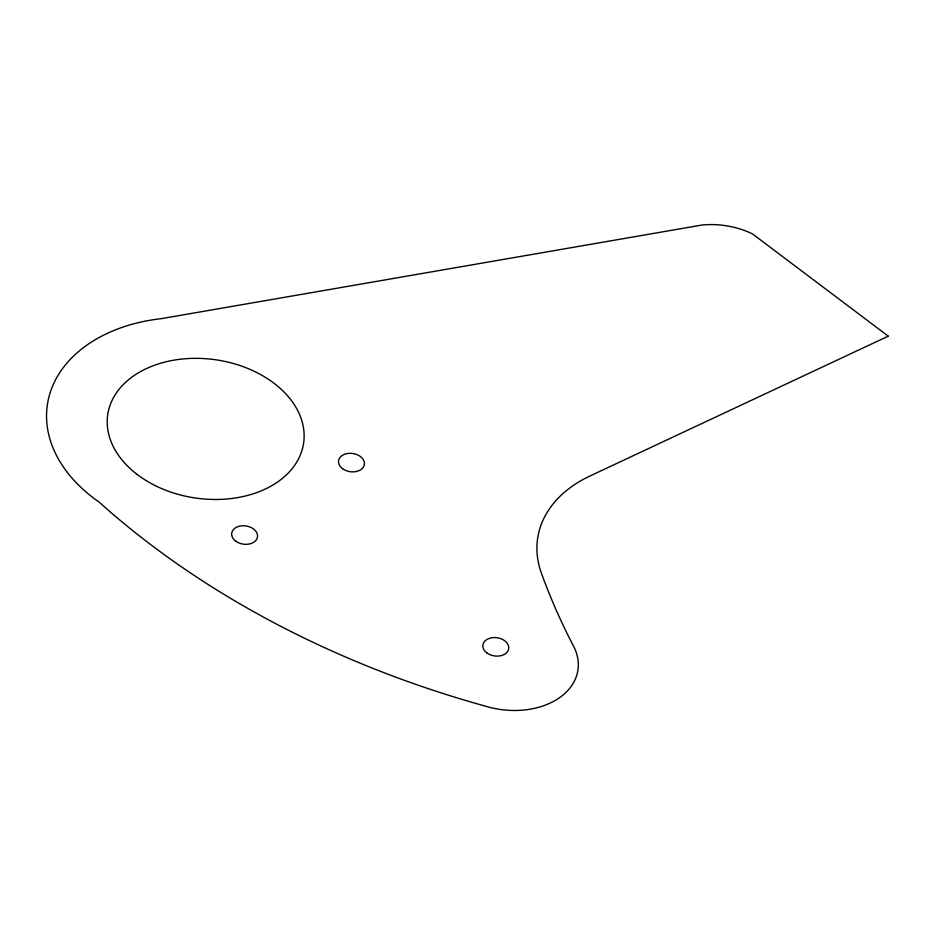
<?xml version="1.0" encoding="UTF-8"?>
<svg xmlns="http://www.w3.org/2000/svg" width="935" height="935" viewBox="0 0 935 935"><rect width="100%" height="100%" fill="white"/><g stroke="black" fill="none" stroke-linecap="round" stroke-linejoin="round"><path stroke-width="1.4" d="M888.25 336.156L589.903 476.02A134.5 94.938 8.2 0 0 541.342 572.98A953.104 672.768 8.2 0 0 573.564 646.202A71.259 50.303 8.2 0 1 558.674 698.281A71.259 50.303 8.2 0 1 484.891 705.995A808.635 570.794 8.2 0 1 98.853 501.885A153.667 108.472 8.2 0 1 50.665 391.169A153.667 108.472 8.2 0 1 161.276 318.66L702.279 224.984A69.377 48.971 8.2 0 1 752.465 233.879L888.25 336.156M136.23 473.729A98.981 69.868 8.2 0 0 300.848 453.709A98.981 69.868 8.2 0 0 179.917 359.285A98.981 69.868 8.2 0 0 136.23 473.729M342.514 468.634A13.032 9.198 8.2 0 0 364.066 465.688A13.032 9.198 8.2 0 0 347.832 453.463A13.032 9.198 8.2 0 0 342.514 468.634M235.655 541.084A13.032 9.198 8.2 0 0 257.207 538.139A13.032 9.198 8.2 0 0 240.973 525.902A13.032 9.198 8.2 0 0 235.655 541.084M486.843 652.887A13.032 9.198 8.2 0 0 508.395 649.93A13.032 9.198 8.2 0 0 492.161 637.705A13.032 9.198 8.2 0 0 486.843 652.887"/></g></svg>
